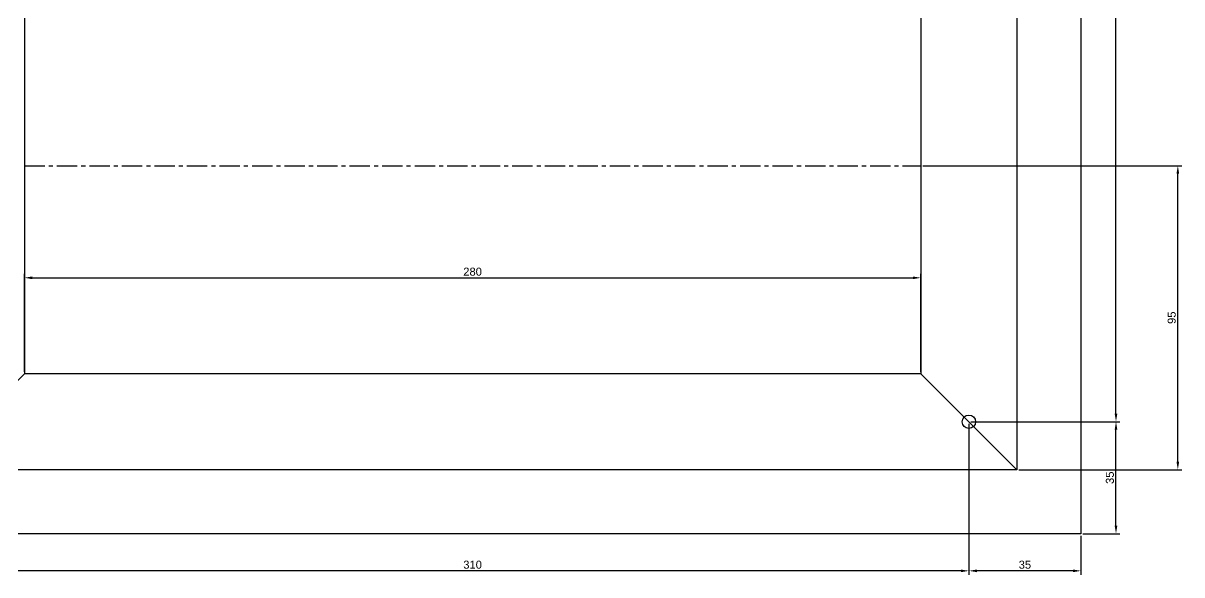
# Model space of a CAD drawing. Header units: millimetres. Extents: x -829 to 2887, y -460 to 1788.
# Drawn here: x 227.1 to 589, y 409.7 to 582.1 of the extents above; entities that cross this region are included whole.
import ezdxf

# ---------------------------------------------------------------- set-up
doc = ezdxf.new("R2010")
doc.units = ezdxf.units.MM
doc.linetypes.add('CENTER', pattern=[10.16, 6.35, -1.27, 1.27, -1.27])
for name, color, linetype in [('Canaletas', 1, 'Continuous'), ('CENTRO', 7, 'CENTER'), ('COTA', 1, 'Continuous')]:
    doc.layers.add(name, color=color, linetype=linetype)
doc.styles.get("Standard").update_dxf_attribs({"font": 'arial.ttf'})
doc.dimstyles.new('ISO-25', dxfattribs={"dimtxt": 2.5, "dimasz": 2.5, "dimexe": 1.25, "dimexo": 0.625, "dimtad": 1, "dimtxsty": 'Standard', "dimcen": 2.5, "dimadec": 0, "dimazin": 0, "dimtfac": 1, "dimtmove": 0, "dimatfit": 3, "dimfxl": 1, "dimarcsym": 0})

# ---------------------------------------------------------------- blocks, each defined once
blk = doc.blocks.new('*D220')
at = {"layer": 'COTA', "color": 0, "lineweight": -2}
for p, q in [((523.13, 457.54), (569.7, 457.54)), ((568.45, 425.04), (568.45, 455.04)), ((558.13, 422.54), (569.7, 422.54))]:
    blk.add_line(p, q, dxfattribs=at)
at = {"layer": 'COTA', "color": 0}
for points in [[(568.87, 455.04), (568.04, 455.04), (568.45, 457.54)], [(568.04, 425.04), (568.87, 425.04), (568.45, 422.54)]]:
    blk.add_solid(points, dxfattribs=at)
at = {"layer": 'Defpoints', "color": 0}
for p in [(522.5, 457.54), (568.45, 457.54), (557.5, 422.54)]:
    blk.add_point(p, dxfattribs=at)
at = {"layer": 'COTA', "color": 0, "insert": (566.55, 440.04), "char_height": 2.5, "attachment_point": 5, "rotation": 90}
blk.add_mtext('35', dxfattribs=at)
blk = doc.blocks.new('*D221')
at = {"layer": 'COTA', "color": 0, "lineweight": -2}
for p, q in [((523.13, 797.54), (569.7, 797.54)), ((568.45, 460.04), (568.45, 795.04)), ((523.13, 457.54), (569.7, 457.54))]:
    blk.add_line(p, q, dxfattribs=at)
at = {"layer": 'COTA', "color": 0}
for points in [[(568.87, 795.04), (568.04, 795.04), (568.45, 797.54)], [(568.04, 460.04), (568.87, 460.04), (568.45, 457.54)]]:
    blk.add_solid(points, dxfattribs=at)
at = {"layer": 'Defpoints', "color": 0}
for p in [(522.5, 797.54), (568.45, 797.54), (522.5, 457.54)]:
    blk.add_point(p, dxfattribs=at)
at = {"layer": 'COTA', "color": 0, "insert": (566.55, 627.54), "char_height": 2.5, "attachment_point": 5, "rotation": 90}
blk.add_mtext('340', dxfattribs=at)
blk = doc.blocks.new('*D222')
at = {"layer": 'COTA', "color": 0, "lineweight": -2}
for p, q in [((522.5, 456.92), (522.5, 409.7)), ((557.5, 421.92), (557.5, 409.7)), ((555, 410.95), (525, 410.95))]:
    blk.add_line(p, q, dxfattribs=at)
at = {"layer": 'COTA', "color": 0}
for points in [[(525, 411.36), (525, 410.53), (522.5, 410.95)], [(555, 410.53), (555, 411.36), (557.5, 410.95)]]:
    blk.add_solid(points, dxfattribs=at)
at = {"layer": 'Defpoints', "color": 0}
for p in [(522.5, 457.54), (557.5, 422.54), (522.5, 410.95)]:
    blk.add_point(p, dxfattribs=at)
at = {"layer": 'COTA', "color": 0, "insert": (540, 412.85), "char_height": 2.5, "attachment_point": 5}
blk.add_mtext('35', dxfattribs=at)
blk = doc.blocks.new('*D223')
at = {"layer": 'COTA', "color": 0, "lineweight": -2}
for p, q in [((212.5, 456.92), (212.5, 409.7)), ((522.5, 456.92), (522.5, 409.7)), ((520, 410.95), (215, 410.95))]:
    blk.add_line(p, q, dxfattribs=at)
at = {"layer": 'COTA', "color": 0}
for points in [[(215, 411.36), (215, 410.53), (212.5, 410.95)], [(520, 410.53), (520, 411.36), (522.5, 410.95)]]:
    blk.add_solid(points, dxfattribs=at)
at = {"layer": 'Defpoints', "color": 0}
for p in [(212.5, 457.54), (522.5, 457.54), (212.5, 410.95)]:
    blk.add_point(p, dxfattribs=at)
at = {"layer": 'COTA', "color": 0, "insert": (367.5, 412.85), "char_height": 2.5, "attachment_point": 5}
blk.add_mtext('310', dxfattribs=at)
blk = doc.blocks.new('*D224')
at = {"layer": 'COTA', "color": 0, "lineweight": -2}
for p, q in [((227.5, 473.17), (227.5, 503.77)), ((507.5, 473.17), (507.5, 503.77)), ((230, 502.52), (505, 502.52))]:
    blk.add_line(p, q, dxfattribs=at)
at = {"layer": 'COTA', "color": 0}
for points in [[(230, 502.94), (230, 502.1), (227.5, 502.52)], [(505, 502.1), (505, 502.94), (507.5, 502.52)]]:
    blk.add_solid(points, dxfattribs=at)
at = {"layer": 'Defpoints', "color": 0}
for p in [(507.5, 502.52), (227.5, 472.54), (507.5, 472.54)]:
    blk.add_point(p, dxfattribs=at)
at = {"layer": 'COTA', "color": 0, "insert": (367.5, 504.42), "char_height": 2.5, "attachment_point": 5}
blk.add_mtext('280', dxfattribs=at)
blk = doc.blocks.new('*D230')
at = {"layer": 'COTA', "color": 0, "lineweight": -2}
for p, q in [((508.13, 537.54), (589.01, 537.54)), ((587.76, 445.04), (587.76, 535.04)), ((538.13, 442.54), (589.01, 442.54))]:
    blk.add_line(p, q, dxfattribs=at)
at = {"layer": 'COTA', "color": 0}
for points in [[(588.18, 535.04), (587.35, 535.04), (587.76, 537.54)], [(587.35, 445.04), (588.18, 445.04), (587.76, 442.54)]]:
    blk.add_solid(points, dxfattribs=at)
at = {"layer": 'Defpoints', "color": 0}
for p in [(507.5, 537.54), (587.76, 537.54), (537.5, 442.54)]:
    blk.add_point(p, dxfattribs=at)
at = {"layer": 'COTA', "color": 0, "insert": (585.86, 490.04), "char_height": 2.5, "attachment_point": 5, "rotation": 90}
blk.add_mtext('95', dxfattribs=at)

msp = doc.modelspace()

# ---------------------------------------------------------------- linework, layer by layer
msp.add_lwpolyline([(57.502, 422.541), (57.502, 922.541), (557.502, 922.541), (557.502, 422.541)], close=True)
msp.add_circle((522.502, 457.541), 2.1)
at = {"layer": 'Canaletas'}
for p, q in [((537.502, 812.541), (537.502, 442.541)), ((227.502, 782.541), (227.502, 472.541)), ((507.502, 782.541), (507.502, 472.541)), ((197.502, 442.541), (227.502, 472.541)), ((507.502, 472.541), (227.502, 472.541)), ((537.502, 442.541), (507.502, 472.541)), ((537.502, 442.541), (197.502, 442.541))]:
    msp.add_line(p, q, dxfattribs=at)
at = {"layer": 'CENTRO'}
msp.add_line((227.502, 537.541), (507.502, 537.541), dxfattribs=at)

# ---------------------------------------------------------------- dimensions: what is measured, and where the dimension line sits
at = {"layer": 'COTA'}
for base, p1, p2, picture, middle in [((568.452, 797.541), (522.502, 457.541), (522.502, 797.541), '*D221', (566.55, 627.541)), ((587.763, 537.541), (537.502, 442.541), (507.502, 537.541), '*D230', (585.862, 490.041)), ((568.452, 457.541), (557.502, 422.541), (522.502, 457.541), '*D220', (566.55, 440.041))]:
    dim = msp.add_linear_dim(base=base, p1=p1, p2=p2, angle=90, dimstyle='ISO-25', dxfattribs=at)
    dim.commit()
    dim.dimension.update_dxf_attribs({"geometry": picture, "text_midpoint": middle})
for base, p1, p2, picture, middle in [((507.502, 502.519), (227.502, 472.541), (507.502, 472.541), '*D224', (367.502, 504.42)), ((212.502, 410.947), (522.502, 457.541), (212.502, 457.541), '*D223', (367.502, 412.848)), ((522.502, 410.947), (557.502, 422.541), (522.502, 457.541), '*D222', (540.002, 412.848))]:
    dim = msp.add_linear_dim(base=base, p1=p1, p2=p2, dimstyle='ISO-25', dxfattribs=at)
    dim.commit()
    dim.dimension.update_dxf_attribs({"geometry": picture, "text_midpoint": middle})

doc.saveas('drawing.dxf')
